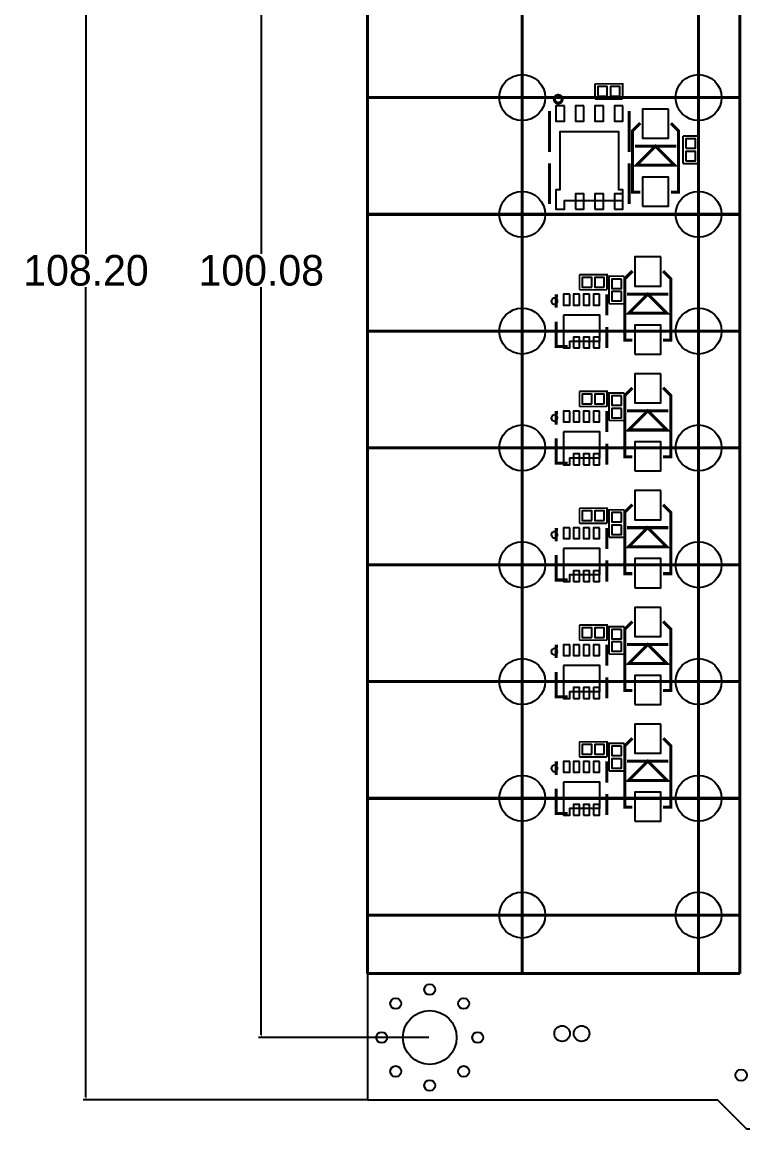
# Model space of a CAD drawing. Extents: x -23 to 189, y -20 to 117.
# Drawn here: x -22.5 to 24.5, y -1.1 to 71.1 of the extents above; entities that cross this region are included whole.
import ezdxf

# ---------------------------------------------------------------- set-up
doc = ezdxf.new("R2010")
doc.units = 0
doc.header["$MEASUREMENT"] = 0
doc.layers.get('0').update_dxf_attribs({"linetype": 'CONTINUOUS'})
doc.layers.get('Defpoints').update_dxf_attribs({"linetype": 'CONTINUOUS'})
for name, color, linetype in [('BOTTOM', 132, 'CONTINUOUS'), ('OUTLINE', 7, 'CONTINUOUS'), ('SILKSCREEN_BOTTOM', 230, 'CONTINUOUS'), ('SILKSCREEN_TOP', 7, 'CONTINUOUS'), ('TOP', 1, 'CONTINUOUS')]:
    doc.layers.add(name, color=color, linetype=linetype)
doc.dimstyles.get("Standard").update_dxf_attribs({"dimtxt": 0.18, "dimasz": 0.18, "dimexe": 0.18, "dimexo": 0.0625, "dimgap": 0.09, "dimtad": 0, "dimtih": 1, "dimtoh": 1, "dimzin": 0, "dimdsep": 46, "dimtxsty": 'STANDARD', "dimcen": 0.09, "dimadec": 0, "dimazin": 0, "dimtfac": 1, "dimtofl": 0, "dimtmove": 0, "dimatfit": 3, "dimfxl": 1, "dimtolj": 1, "dimtzin": 0, "dimarcsym": 0})

# ---------------------------------------------------------------- blocks, each defined once
blk = doc.blocks.new('*D8')
at = {"color": 0, "linetype": 'Continuous', "lineweight": -2}
for p, q in [((4.002, 104.902), (-7.102, 104.902)), ((-6.922, 104.722), (-6.922, 55.954)), ((-6.922, 5.006), (-6.922, 53.774)), ((4.002, 4.826), (-7.102, 4.826))]:
    blk.add_line(p, q, dxfattribs=at)
at = {"color": 0, "linetype": 'Continuous'}
for points in [[(-6.952, 104.722), (-6.892, 104.722), (-6.922, 104.902)], [(-6.952, 5.006), (-6.892, 5.006), (-6.922, 4.826)]]:
    blk.add_solid(points, dxfattribs=at)
at = {"layer": 'Defpoints', "color": 0, "linetype": 'Continuous'}
for p in [(4.064, 104.902), (-6.922, 4.826), (4.064, 4.826)]:
    blk.add_point(p, dxfattribs=at)
at = {"color": 0, "linetype": 'Continuous', "insert": (-6.922, 54.864), "char_height": 2, "attachment_point": 5}
blk.add_mtext('\\A1;100.08', dxfattribs=at)
blk = doc.blocks.new('*D9')
at = {"color": 0, "linetype": 'Continuous', "lineweight": -2}
for p, q in [((-0.062, 108.966), (-18.537, 108.966)), ((-18.357, 108.786), (-18.357, 55.954)), ((-18.357, 0.942), (-18.357, 53.774)), ((-0.062, 0.762), (-18.537, 0.762))]:
    blk.add_line(p, q, dxfattribs=at)
at = {"color": 0, "linetype": 'Continuous'}
for points in [[(-18.387, 108.786), (-18.327, 108.786), (-18.357, 108.966)], [(-18.387, 0.942), (-18.327, 0.942), (-18.357, 0.762)]]:
    blk.add_solid(points, dxfattribs=at)
at = {"layer": 'Defpoints', "color": 0, "linetype": 'Continuous'}
for p in [(0, 108.966), (-18.357, 0.762), (0, 0.762)]:
    blk.add_point(p, dxfattribs=at)
at = {"color": 0, "linetype": 'Continuous', "insert": (-18.357, 54.864), "char_height": 2, "attachment_point": 5}
blk.add_mtext('\\A1;108.20', dxfattribs=at)

msp = doc.modelspace()

# ---------------------------------------------------------------- linework, layer by layer
at = {"layer": 'BOTTOM'}
for points in [[(15.64386, 66.23304), (15.64386, 66.86296), (15.03426, 66.86296), (15.03426, 66.23304)], [(16.46174, 66.23304), (16.46174, 66.86296), (15.85214, 66.86296), (15.85214, 66.23304)], [(12.84859, 65.60058), (12.29741, 65.60058), (12.29741, 64.59982), (12.84859, 64.59982)], [(14.11859, 65.60058), (13.56741, 65.60058), (13.56741, 64.59982), (14.11859, 64.59982)], [(15.38859, 65.60058), (14.83741, 65.60058), (14.83741, 64.59982), (15.38859, 64.59982)], [(16.65859, 65.60058), (16.10741, 65.60058), (16.10741, 64.59982), (16.65859, 64.59982)], [(19.64563, 65.39992), (17.94637, 65.39992), (17.94637, 63.5), (19.64563, 63.5)], [(16.60906, 60.11926), (16.4084, 60.11926), (16.4084, 63.9191), (12.5476, 63.9191), (12.5476, 60.11926), (12.34948, 60.11926), (12.29868, 60.11926), (12.29868, 58.92038), (12.29868, 58.85942), (12.84732, 58.85942), (12.84732, 58.92038), (12.84732, 59.43854), (16.60906, 59.43854), (16.65732, 59.43854), (16.65732, 60.11926)], [(20.76704, 62.84214), (21.39696, 62.84214), (21.39696, 63.45174), (20.76704, 63.45174)], [(20.76704, 62.02426), (21.39696, 62.02426), (21.39696, 62.63386), (20.76704, 62.63386)], [(17.94637, 59.06008), (19.64563, 59.06008), (19.64563, 60.96), (17.94637, 60.96)], [(13.56741, 58.85942), (14.11859, 58.85942), (14.11859, 59.86018), (13.56741, 59.86018)], [(14.83741, 58.85942), (15.38859, 58.85942), (15.38859, 59.86018), (14.83741, 59.86018)], [(16.10741, 58.85942), (16.65859, 58.85942), (16.65859, 59.86018), (16.10741, 59.86018)], [(19.13763, 55.74792), (17.43837, 55.74792), (17.43837, 53.848), (19.13763, 53.848)], [(14.62786, 53.78704), (14.62786, 54.41696), (14.01826, 54.41696), (14.01826, 53.78704)], [(15.44574, 53.78704), (15.44574, 54.41696), (14.83614, 54.41696), (14.83614, 53.78704)], [(16.57096, 54.30774), (15.94104, 54.30774), (15.94104, 53.69814), (16.57096, 53.69814)], [(16.57096, 53.48986), (15.94104, 53.48986), (15.94104, 52.88026), (16.57096, 52.88026)], [(13.19403, 53.31206), (12.79525, 53.31206), (12.79525, 52.61102), (13.19403, 52.61102)], [(13.84427, 53.31206), (13.44549, 53.31206), (13.44549, 52.61102), (13.84427, 52.61102)], [(14.49451, 53.31206), (14.09573, 53.31206), (14.09573, 52.61102), (14.49451, 52.61102)], [(15.14475, 53.31206), (14.74597, 53.31206), (14.74597, 52.61102), (15.14475, 52.61102)], [(12.79398, 51.96078), (12.79398, 49.81194), (13.1953, 49.81194), (13.1953, 50.26152), (15.16634, 50.26152), (15.16634, 51.96078)], [(17.43837, 49.40808), (19.13763, 49.40808), (19.13763, 51.308), (17.43837, 51.308)], [(13.44549, 49.81194), (13.84427, 49.81194), (13.84427, 50.51298), (13.44549, 50.51298)], [(14.09573, 49.81194), (14.49451, 49.81194), (14.49451, 50.51298), (14.09573, 50.51298)], [(14.74597, 49.81194), (15.14475, 49.81194), (15.14475, 50.51298), (14.74597, 50.51298)], [(19.13763, 48.12792), (17.43837, 48.12792), (17.43837, 46.228), (19.13763, 46.228)], [(14.62786, 46.16704), (14.62786, 46.79696), (14.01826, 46.79696), (14.01826, 46.16704)], [(15.44574, 46.16704), (15.44574, 46.79696), (14.83614, 46.79696), (14.83614, 46.16704)], [(16.57096, 46.68774), (15.94104, 46.68774), (15.94104, 46.07814), (16.57096, 46.07814)], [(13.19403, 45.69206), (12.79525, 45.69206), (12.79525, 44.99102), (13.19403, 44.99102)], [(13.84427, 45.69206), (13.44549, 45.69206), (13.44549, 44.99102), (13.84427, 44.99102)], [(14.49451, 45.69206), (14.09573, 45.69206), (14.09573, 44.99102), (14.49451, 44.99102)], [(15.14475, 45.69206), (14.74597, 45.69206), (14.74597, 44.99102), (15.14475, 44.99102)], [(16.57096, 45.86986), (15.94104, 45.86986), (15.94104, 45.26026), (16.57096, 45.26026)], [(12.79398, 44.34078), (12.79398, 42.19194), (13.1953, 42.19194), (13.1953, 42.64152), (15.16634, 42.64152), (15.16634, 44.34078)], [(17.43837, 41.78808), (19.13763, 41.78808), (19.13763, 43.688), (17.43837, 43.688)], [(13.44549, 42.19194), (13.84427, 42.19194), (13.84427, 42.89298), (13.44549, 42.89298)], [(14.09573, 42.19194), (14.49451, 42.19194), (14.49451, 42.89298), (14.09573, 42.89298)], [(14.74597, 42.19194), (15.14475, 42.19194), (15.14475, 42.89298), (14.74597, 42.89298)], [(19.13763, 40.50792), (17.43837, 40.50792), (17.43837, 38.608), (19.13763, 38.608)], [(14.62786, 38.54704), (14.62786, 39.17696), (14.01826, 39.17696), (14.01826, 38.54704)], [(15.44574, 38.54704), (15.44574, 39.17696), (14.83614, 39.17696), (14.83614, 38.54704)], [(16.57096, 39.06774), (15.94104, 39.06774), (15.94104, 38.45814), (16.57096, 38.45814)], [(13.19403, 38.07206), (12.79525, 38.07206), (12.79525, 37.37102), (13.19403, 37.37102)], [(13.84427, 38.07206), (13.44549, 38.07206), (13.44549, 37.37102), (13.84427, 37.37102)], [(14.49451, 38.07206), (14.09573, 38.07206), (14.09573, 37.37102), (14.49451, 37.37102)], [(15.14475, 38.07206), (14.74597, 38.07206), (14.74597, 37.37102), (15.14475, 37.37102)], [(16.57096, 38.24986), (15.94104, 38.24986), (15.94104, 37.64026), (16.57096, 37.64026)], [(12.79398, 36.72078), (12.79398, 34.57194), (13.1953, 34.57194), (13.1953, 35.02152), (15.16634, 35.02152), (15.16634, 36.72078)], [(17.43837, 34.16808), (19.13763, 34.16808), (19.13763, 36.068), (17.43837, 36.068)], [(13.44549, 34.57194), (13.84427, 34.57194), (13.84427, 35.27298), (13.44549, 35.27298)], [(14.09573, 34.57194), (14.49451, 34.57194), (14.49451, 35.27298), (14.09573, 35.27298)], [(14.74597, 34.57194), (15.14475, 34.57194), (15.14475, 35.27298), (14.74597, 35.27298)], [(19.13763, 32.88792), (17.43837, 32.88792), (17.43837, 30.988), (19.13763, 30.988)], [(14.62786, 30.92704), (14.62786, 31.55696), (14.01826, 31.55696), (14.01826, 30.92704)], [(15.44574, 30.92704), (15.44574, 31.55696), (14.83614, 31.55696), (14.83614, 30.92704)], [(16.57096, 31.44774), (15.94104, 31.44774), (15.94104, 30.83814), (16.57096, 30.83814)], [(13.19403, 30.45206), (12.79525, 30.45206), (12.79525, 29.75102), (13.19403, 29.75102)], [(13.84427, 30.45206), (13.44549, 30.45206), (13.44549, 29.75102), (13.84427, 29.75102)], [(14.49451, 30.45206), (14.09573, 30.45206), (14.09573, 29.75102), (14.49451, 29.75102)], [(15.14475, 30.45206), (14.74597, 30.45206), (14.74597, 29.75102), (15.14475, 29.75102)], [(16.57096, 30.62986), (15.94104, 30.62986), (15.94104, 30.02026), (16.57096, 30.02026)], [(12.79398, 29.10078), (12.79398, 26.95194), (13.1953, 26.95194), (13.1953, 27.40152), (15.16634, 27.40152), (15.16634, 29.10078)], [(17.43837, 26.54808), (19.13763, 26.54808), (19.13763, 28.448), (17.43837, 28.448)], [(13.44549, 26.95194), (13.84427, 26.95194), (13.84427, 27.65298), (13.44549, 27.65298)], [(14.09573, 26.95194), (14.49451, 26.95194), (14.49451, 27.65298), (14.09573, 27.65298)], [(14.74597, 26.95194), (15.14475, 26.95194), (15.14475, 27.65298), (14.74597, 27.65298)], [(19.13763, 25.26792), (17.43837, 25.26792), (17.43837, 23.368), (19.13763, 23.368)], [(14.62786, 23.30704), (14.62786, 23.93696), (14.01826, 23.93696), (14.01826, 23.30704)], [(15.44574, 23.30704), (15.44574, 23.93696), (14.83614, 23.93696), (14.83614, 23.30704)], [(16.57096, 23.82774), (15.94104, 23.82774), (15.94104, 23.21814), (16.57096, 23.21814)], [(13.19403, 22.83206), (12.79525, 22.83206), (12.79525, 22.13102), (13.19403, 22.13102)], [(13.84427, 22.83206), (13.44549, 22.83206), (13.44549, 22.13102), (13.84427, 22.13102)], [(14.49451, 22.83206), (14.09573, 22.83206), (14.09573, 22.13102), (14.49451, 22.13102)], [(15.14475, 22.83206), (14.74597, 22.83206), (14.74597, 22.13102), (15.14475, 22.13102)], [(16.57096, 23.00986), (15.94104, 23.00986), (15.94104, 22.40026), (16.57096, 22.40026)], [(12.79398, 21.48078), (12.79398, 19.33194), (13.1953, 19.33194), (13.1953, 19.78152), (15.16634, 19.78152), (15.16634, 21.48078)], [(17.43837, 18.92808), (19.13763, 18.92808), (19.13763, 20.828), (17.43837, 20.828)], [(13.44549, 19.33194), (13.84427, 19.33194), (13.84427, 20.03298), (13.44549, 20.03298)], [(14.09573, 19.33194), (14.49451, 19.33194), (14.49451, 20.03298), (14.09573, 20.03298)], [(14.74597, 19.33194), (15.14475, 19.33194), (15.14475, 20.03298), (14.74597, 20.03298)]]:
    msp.add_lwpolyline(points, close=True, dxfattribs=at)
for centre, radius in [((10.09904, 66.14922), 1.49987), ((21.60016, 66.14922), 1.49987), ((10.09904, 58.52922), 1.49987), ((21.60016, 58.52922), 1.49987), ((10.09904, 50.90922), 1.49987), ((21.60016, 50.90922), 1.49987), ((10.09904, 43.28922), 1.49987), ((21.60016, 43.28922), 1.49987), ((10.09904, 35.66922), 1.49987), ((21.60016, 35.66922), 1.49987), ((10.09904, 28.04922), 1.49987), ((21.60016, 28.04922), 1.49987), ((10.09904, 20.42922), 1.49987), ((21.60016, 20.42922), 1.49987), ((10.09904, 12.80922), 1.49987), ((21.60016, 12.80922), 1.49987), ((4.064, 7.95528), 0.3556), ((1.84912, 7.04088), 0.3556), ((6.27888, 7.04088), 0.3556), ((4.064, 4.826), 1.7526), ((0.93472, 4.826), 0.3556), ((7.19328, 4.826), 0.3556), ((13.97, 5.08), 0.508), ((1.84912, 2.61112), 0.3556), ((6.27888, 2.61112), 0.3556), ((24.37384, 2.36474), 0.37465), ((4.064, 1.69672), 0.3556)]:
    msp.add_circle(centre, radius, dxfattribs=at)
at = {"layer": 'OUTLINE'}
msp.add_lwpolyline([(135.8265, 108.966), (133.92912, 110.86338), (24.72182, 110.86338), (22.82444, 108.966), (0, 108.966), (0, 0.762), (22.82444, 0.762), (24.72182, -1.13538), (133.92912, -1.13538), (135.8265, 0.762), (177.038, 0.762), (177.038, 108.966)], close=True, dxfattribs=at)
at = {"layer": 'SILKSCREEN_BOTTOM'}
for points, const_width in [([(14.84884, 67.0433), (16.64716, 67.0433), (16.64716, 66.0527)], 0.11938), ([(14.84884, 66.0527), (14.84884, 67.0433)], 0.11938), ([(14.84884, 66.0527), (16.64716, 66.0527)], 0.11938), ([(11.97356, 65.16116), (11.87704, 65.16116), (11.87704, 62.60592)], 0.20066), ([(16.98244, 65.16116), (17.07896, 65.16116), (17.07896, 62.60592)], 0.20066), ([(17.79524, 64.48044), (17.29486, 63.98006), (17.29486, 59.97956), (17.79524, 59.97956)], 0.20066), ([(19.79676, 59.97956), (20.29714, 59.97956), (20.29714, 63.98006), (19.79676, 64.48044)], 0.20066), ([(21.5773, 63.63716), (21.5773, 61.83884), (20.5867, 61.83884)], 0.11938), ([(20.5867, 63.63716), (21.5773, 63.63716)], 0.11938), ([(20.5867, 63.63716), (20.5867, 61.83884)], 0.11938), ([(18.796, 62.9793), (20.04568, 61.72962), (17.54632, 61.72962), (18.796, 62.9793)], 0.20066), ([(17.44726, 62.9793), (20.14474, 62.9793)], 0.20066), ([(11.87704, 61.85408), (11.87704, 59.29884), (11.97356, 59.29884)], 0.20066), ([(17.07896, 61.85408), (17.07896, 59.29884), (16.98244, 59.29884)], 0.20066), ([(17.28724, 54.82844), (16.78686, 54.32806), (16.78686, 50.32756), (17.28724, 50.32756)], 0.20066), ([(19.28876, 50.32756), (19.78914, 50.32756), (19.78914, 54.32806), (19.28876, 54.82844)], 0.20066), ([(13.83284, 54.5973), (15.63116, 54.5973), (15.63116, 53.6067)], 0.11938), ([(13.83284, 53.6067), (13.83284, 54.5973)], 0.11938), ([(15.7607, 52.69484), (15.7607, 54.49316), (16.7513, 54.49316)], 0.11938), ([(16.7513, 52.69484), (16.7513, 54.49316)], 0.11938), ([(13.83284, 53.6067), (15.63116, 53.6067)], 0.11938), ([(12.319, 52.43576), (12.319, 53.213), (12.4206, 53.213)], 0.20066), ([(15.5194, 53.213), (15.621, 53.213), (15.621, 51.93792)], 0.20066), ([(16.7513, 52.69484), (15.7607, 52.69484)], 0.11938), ([(18.288, 53.3273), (19.53768, 52.07762), (17.03832, 52.07762), (18.288, 53.3273)], 0.20066), ([(16.93926, 53.3273), (19.63674, 53.3273)], 0.20066), ([(12.319, 51.5366), (12.319, 49.911), (13.07084, 49.911)], 0.20066), ([(15.5194, 49.911), (15.621, 49.911), (15.621, 51.18608)], 0.20066), ([(13.83284, 46.9773), (15.63116, 46.9773), (15.63116, 45.9867)], 0.11938), ([(13.83284, 45.9867), (13.83284, 46.9773)], 0.11938), ([(15.7607, 45.07484), (15.7607, 46.87316), (16.7513, 46.87316)], 0.11938), ([(17.28724, 47.20844), (16.78686, 46.70806), (16.78686, 42.70756), (17.28724, 42.70756)], 0.20066), ([(16.7513, 45.07484), (16.7513, 46.87316)], 0.11938), ([(19.28876, 42.70756), (19.78914, 42.70756), (19.78914, 46.70806), (19.28876, 47.20844)], 0.20066), ([(12.319, 44.81576), (12.319, 45.593), (12.4206, 45.593)], 0.20066), ([(13.83284, 45.9867), (15.63116, 45.9867)], 0.11938), ([(15.5194, 45.593), (15.621, 45.593), (15.621, 44.31792)], 0.20066), ([(18.288, 45.7073), (19.53768, 44.45762), (17.03832, 44.45762), (18.288, 45.7073)], 0.20066), ([(16.93926, 45.7073), (19.63674, 45.7073)], 0.20066), ([(16.7513, 45.07484), (15.7607, 45.07484)], 0.11938), ([(12.319, 43.9166), (12.319, 42.291), (13.07084, 42.291)], 0.20066), ([(15.5194, 42.291), (15.621, 42.291), (15.621, 43.56608)], 0.20066), ([(13.83284, 39.3573), (15.63116, 39.3573), (15.63116, 38.3667)], 0.11938), ([(13.83284, 38.3667), (13.83284, 39.3573)], 0.11938), ([(15.7607, 37.45484), (15.7607, 39.25316), (16.7513, 39.25316)], 0.11938), ([(17.28724, 39.58844), (16.78686, 39.08806), (16.78686, 35.08756), (17.28724, 35.08756)], 0.20066), ([(16.7513, 37.45484), (16.7513, 39.25316)], 0.11938), ([(19.28876, 35.08756), (19.78914, 35.08756), (19.78914, 39.08806), (19.28876, 39.58844)], 0.20066), ([(13.83284, 38.3667), (15.63116, 38.3667)], 0.11938), ([(12.319, 37.19576), (12.319, 37.973), (12.4206, 37.973)], 0.20066), ([(15.5194, 37.973), (15.621, 37.973), (15.621, 36.69792)], 0.20066), ([(18.288, 38.0873), (19.53768, 36.83762), (17.03832, 36.83762), (18.288, 38.0873)], 0.20066), ([(16.93926, 38.0873), (19.63674, 38.0873)], 0.20066), ([(16.7513, 37.45484), (15.7607, 37.45484)], 0.11938), ([(12.319, 36.2966), (12.319, 34.671), (13.07084, 34.671)], 0.20066), ([(15.5194, 34.671), (15.621, 34.671), (15.621, 35.94608)], 0.20066), ([(13.83284, 31.7373), (15.63116, 31.7373), (15.63116, 30.7467)], 0.11938), ([(13.83284, 30.7467), (13.83284, 31.7373)], 0.11938), ([(17.28724, 31.96844), (16.78686, 31.46806), (16.78686, 27.46756), (17.28724, 27.46756)], 0.20066), ([(19.28876, 27.46756), (19.78914, 27.46756), (19.78914, 31.46806), (19.28876, 31.96844)], 0.20066), ([(15.7607, 29.83484), (15.7607, 31.63316), (16.7513, 31.63316)], 0.11938), ([(16.7513, 29.83484), (16.7513, 31.63316)], 0.11938), ([(12.319, 29.57576), (12.319, 30.353), (12.4206, 30.353)], 0.20066), ([(13.83284, 30.7467), (15.63116, 30.7467)], 0.11938), ([(15.5194, 30.353), (15.621, 30.353), (15.621, 29.07792)], 0.20066), ([(18.288, 30.4673), (19.53768, 29.21762), (17.03832, 29.21762), (18.288, 30.4673)], 0.20066), ([(16.93926, 30.4673), (19.63674, 30.4673)], 0.20066), ([(16.7513, 29.83484), (15.7607, 29.83484)], 0.11938), ([(12.319, 28.6766), (12.319, 27.051), (13.07084, 27.051)], 0.20066), ([(15.5194, 27.051), (15.621, 27.051), (15.621, 28.32608)], 0.20066), ([(13.83284, 24.1173), (15.63116, 24.1173), (15.63116, 23.1267)], 0.11938), ([(13.83284, 23.1267), (13.83284, 24.1173)], 0.11938), ([(15.7607, 22.21484), (15.7607, 24.01316), (16.7513, 24.01316)], 0.11938), ([(17.28724, 24.34844), (16.78686, 23.84806), (16.78686, 19.84756), (17.28724, 19.84756)], 0.20066), ([(16.7513, 22.21484), (16.7513, 24.01316)], 0.11938), ([(19.28876, 19.84756), (19.78914, 19.84756), (19.78914, 23.84806), (19.28876, 24.34844)], 0.20066), ([(13.83284, 23.1267), (15.63116, 23.1267)], 0.11938), ([(12.319, 21.95576), (12.319, 22.733), (12.4206, 22.733)], 0.20066), ([(15.5194, 22.733), (15.621, 22.733), (15.621, 21.45792)], 0.20066), ([(18.288, 22.8473), (19.53768, 21.59762), (17.03832, 21.59762), (18.288, 22.8473)], 0.20066), ([(16.93926, 22.8473), (19.63674, 22.8473)], 0.20066), ([(16.7513, 22.21484), (15.7607, 22.21484)], 0.11938), ([(12.319, 21.0566), (12.319, 19.431), (13.07084, 19.431)], 0.20066), ([(15.5194, 19.431), (15.621, 19.431), (15.621, 20.70608)], 0.20066)]:
    msp.add_lwpolyline(points, dxfattribs=dict(at, const_width=const_width))
at = {"layer": 'SILKSCREEN_BOTTOM', "const_width": 0.20066}
msp.add_lwpolyline([(12.7, 66.04, 1), (12.192, 66.04, 1), (12.7, 66.04)], format="xyb", dxfattribs=at)
at = {"layer": 'SILKSCREEN_BOTTOM'}
for points in [[(12.3952, 52.86248, 1), (11.9948, 52.86152, 1)], [(12.3952, 45.24248, 1), (11.9948, 45.24152, 1)], [(12.3952, 37.62248, 1), (11.9948, 37.62152, 1)], [(12.3952, 30.00248, 1), (11.9948, 30.00152, 1)], [(12.3952, 22.38248, 1), (11.9948, 22.38152, 1)]]:
    msp.add_lwpolyline(points, format="xyb", close=True, dxfattribs=at)
at = {"layer": 'SILKSCREEN_TOP', "const_width": 0.20066}
for points in [[(0, 8.99922), (0, 85.19922)], [(10.09904, 8.99922), (10.09904, 85.19922)], [(21.60016, 8.99922), (21.60016, 85.19922)], [(24.30018, 8.99922), (24.30018, 85.19922)], [(0, 66.14922), (24.30018, 66.14922)], [(0, 58.52922), (24.30018, 58.52922)], [(0, 50.90922), (24.30018, 50.90922)], [(0, 43.28922), (24.30018, 43.28922)], [(0, 35.66922), (24.30018, 35.66922)], [(0, 28.04922), (24.30018, 28.04922)], [(0, 20.42922), (24.30018, 20.42922)], [(0, 12.80922), (24.30018, 12.80922)], [(0, 8.99922), (24.30018, 8.99922)]]:
    msp.add_lwpolyline(points, dxfattribs=at)
at = {"layer": 'TOP'}
for centre, radius in [((10.09904, 66.14922), 1.49987), ((21.60016, 66.14922), 1.49987), ((10.09904, 58.52922), 1.49987), ((21.60016, 58.52922), 1.49987), ((10.09904, 50.90922), 1.49987), ((21.60016, 50.90922), 1.49987), ((10.09904, 43.28922), 1.49987), ((21.60016, 43.28922), 1.49987), ((10.09904, 35.66922), 1.49987), ((21.60016, 35.66922), 1.49987), ((10.09904, 28.04922), 1.49987), ((21.60016, 28.04922), 1.49987), ((10.09904, 20.42922), 1.49987), ((21.60016, 20.42922), 1.49987), ((10.09904, 12.80922), 1.49987), ((21.60016, 12.80922), 1.49987), ((4.064, 7.95528), 0.3556), ((1.84912, 7.04088), 0.3556), ((6.27888, 7.04088), 0.3556), ((4.064, 4.826), 1.7526), ((0.93472, 4.826), 0.3556), ((7.19328, 4.826), 0.3556), ((12.7, 5.08), 0.508), ((1.84912, 2.61112), 0.3556), ((6.27888, 2.61112), 0.3556), ((24.37384, 2.36474), 0.37465), ((4.064, 1.69672), 0.3556)]:
    msp.add_circle(centre, radius, dxfattribs=at)

# ---------------------------------------------------------------- dimensions: what is measured, and where the dimension line sits
at = {"linetype": 'Continuous'}
for base, p1, p2, picture, middle in [((-18.357385, 0.762), (0, 108.966), (0, 0.762), '*D9', (-18.357385, 54.864)), ((-6.921873, 4.826), (4.064, 104.902), (4.064, 4.826), '*D8', (-6.921873, 54.864))]:
    dim = msp.add_linear_dim(base=base, p1=p1, p2=p2, angle=90, dimstyle='Standard', override={"dimtxt": 2}, dxfattribs=at)
    dim.commit()
    dim.dimension.update_dxf_attribs({"geometry": picture, "text_midpoint": middle})

doc.saveas('drawing.dxf')
